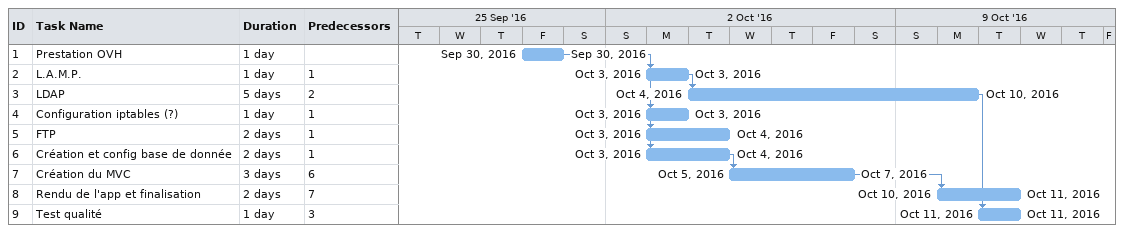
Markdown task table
| ID | Task | Duration | Start | Finish | Predecessors |
|---|---|---|---|---|---|
| 1 | Prestation OVH | 1d | 2016-09-30 | 2016-09-30 |  |
| 2 | L.A.M.P. | 1d | 2016-10-03 | 2016-10-03 | 1 |
| 3 | LDAP | 5d | 2016-10-04 | 2016-10-10 | 2 |
| 4 | Configuration iptables (?) | 1d | 2016-10-03 | 2016-10-03 | 1 |
| 5 | FTP | 2d | 2016-10-03 | 2016-10-04 | 1 |
| 6 | Création et config base de donnée | 2d | 2016-10-03 | 2016-10-04 | 1 |
| 7 | Création du MVC | 3d | 2016-10-05 | 2016-10-07 | 6 |
| 8 | Rendu de l'app et finalisation | 2d | 2016-10-10 | 2016-10-11 | 7 |
| 9 | Test qualité | 1d | 2016-10-11 | 2016-10-11 | 3 |
